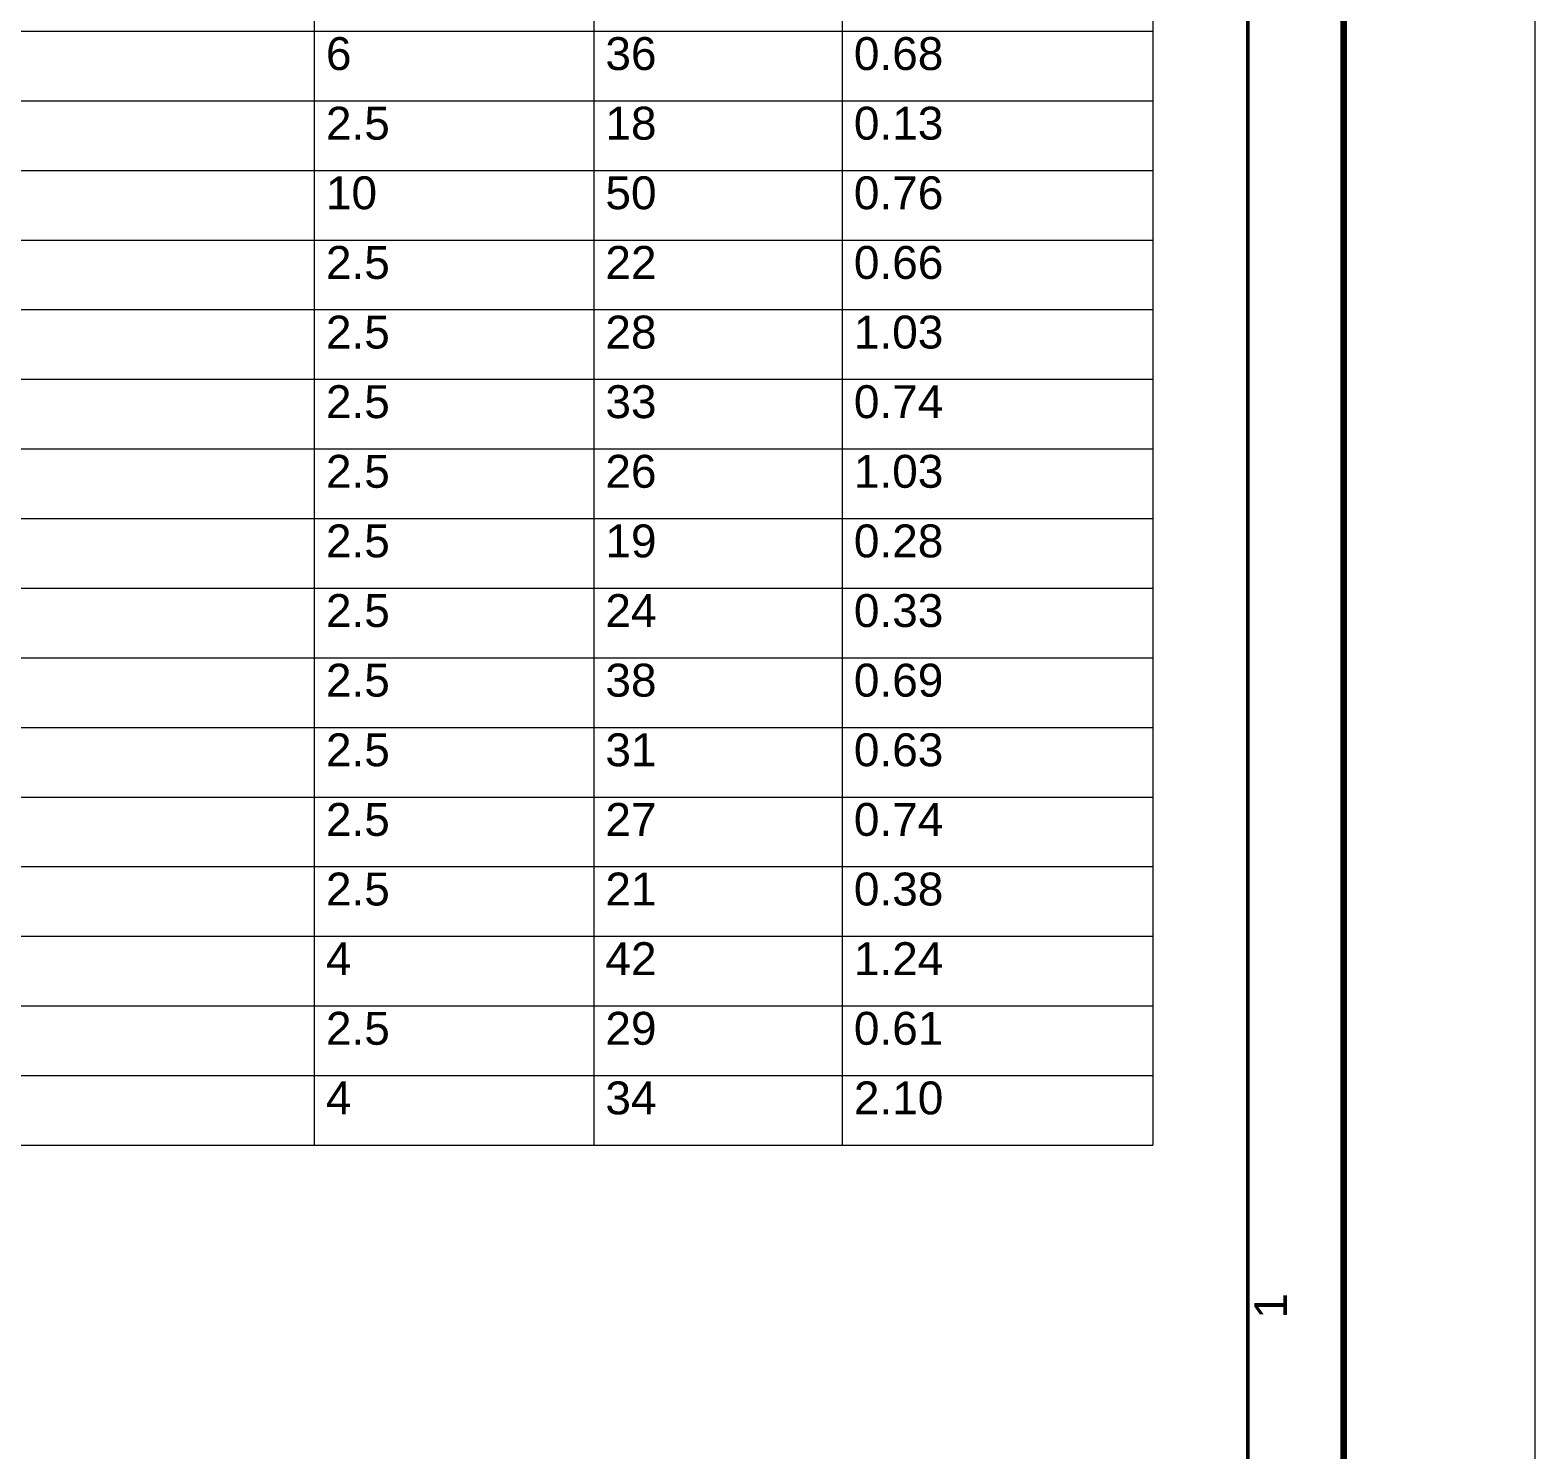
# Model space of a CAD drawing. Header units: millimetres. Extents: x 0 to 420, y 0 to 297.
# Drawn here: x 341.3 to 420, y 74.2 to 148.4 of the extents above; entities that cross this region are included whole.
import ezdxf
from ezdxf.enums import TextEntityAlignment as Align

# ---------------------------------------------------------------- set-up
doc = ezdxf.new("R2010")
doc.units = ezdxf.units.MM
doc.layers.add('291-E-DIAGRAMA', color=5, linetype='Continuous')
doc.layers.add('291-E-TEXTOS', color=7, linetype='Continuous')
doc.styles.add('ARIAL', font='arial.ttf')

msp = doc.modelspace()

# ---------------------------------------------------------------- linework, layer by layer
at = {"layer": '291-E-DIAGRAMA', "color": 7, "lineweight": 15}
for p, q in [((356.203, 276.988), (356.203, 90.155)), ((370.81, 276.988), (370.81, 90.155)), ((383.797, 276.988), (383.797, 90.155)), ((400.024, 276.988), (400.024, 90.155)), ((29.998, 148.389), (400.024, 148.389)), ((29.998, 144.749), (400.024, 144.749)), ((29.998, 141.109), (400.024, 141.109)), ((29.998, 137.47), (400.024, 137.47)), ((29.998, 133.83), (400.024, 133.83)), ((29.998, 130.191), (400.024, 130.191)), ((29.998, 126.551), (400.024, 126.551)), ((29.998, 122.911), (400.024, 122.911)), ((29.998, 119.272), (400.024, 119.272)), ((29.998, 115.632), (400.024, 115.632)), ((29.998, 111.993), (400.024, 111.993)), ((29.998, 108.353), (400.024, 108.353)), ((29.998, 104.713), (400.024, 104.713)), ((29.998, 101.074), (400.024, 101.074)), ((29.998, 97.434), (400.024, 97.434)), ((29.998, 93.795), (400.024, 93.795)), ((29.998, 90.155), (400.024, 90.155))]:
    msp.add_line(p, q, dxfattribs=at)
at = {"layer": '291-E-DIAGRAMA', "color": 7, "lineweight": 13}
msp.add_lwpolyline([(0, 297), (420, 297), (420, 0), (0, 0)], close=True, dxfattribs=at)
at = {"layer": '291-E-DIAGRAMA', "color": 7, "lineweight": 100}
msp.add_lwpolyline([(25, 287), (410, 287), (410, 10), (25, 10)], close=True, dxfattribs=at)
at = {"layer": '291-E-DIAGRAMA', "color": 7, "lineweight": 50}
msp.add_lwpolyline([(30, 282), (405, 282), (405, 15), (30, 15)], close=True, dxfattribs=at)

# ---------------------------------------------------------------- texts
at = {"layer": '291-E-TEXTOS', "color": 7, "style": 'ARIAL'}
for s, p in [('6', (356.81, 145.841)), ('36', (371.417, 145.841)), ('0.68', (384.404, 145.841)), ('2.5', (356.81, 142.201)), ('18', (371.417, 142.201)), ('0.13', (384.404, 142.201)), ('10', (356.81, 138.562)), ('50', (371.417, 138.562)), ('0.76', (384.404, 138.562)), ('2.5', (356.81, 134.922)), ('22', (371.417, 134.922)), ('0.66', (384.404, 134.922)), ('2.5', (356.81, 131.282)), ('28', (371.417, 131.282)), ('1.03', (384.404, 131.282)), ('2.5', (356.81, 127.643)), ('33', (371.417, 127.643)), ('0.74', (384.404, 127.643)), ('2.5', (356.81, 124.003)), ('26', (371.417, 124.003)), ('1.03', (384.404, 124.003)), ('2.5', (356.81, 120.364)), ('19', (371.417, 120.364)), ('0.28', (384.404, 120.364)), ('2.5', (356.81, 116.724)), ('24', (371.417, 116.724)), ('0.33', (384.404, 116.724)), ('2.5', (356.81, 113.084)), ('38', (371.417, 113.084)), ('0.69', (384.404, 113.084)), ('2.5', (356.81, 109.445)), ('31', (371.417, 109.445)), ('0.63', (384.404, 109.445)), ('2.5', (356.81, 105.805)), ('27', (371.417, 105.805)), ('0.74', (384.404, 105.805)), ('2.5', (356.81, 102.166)), ('21', (371.417, 102.166)), ('0.38', (384.404, 102.166)), ('4', (356.81, 98.526)), ('42', (371.417, 98.526)), ('1.24', (384.404, 98.526)), ('2.5', (356.81, 94.886)), ('29', (371.417, 94.886)), ('0.61', (384.404, 94.886)), ('4', (356.81, 91.247)), ('34', (371.417, 91.247)), ('2.10', (384.404, 91.247))]:
    msp.add_text(s, height=1.72, dxfattribs=at).set_placement(p, align=Align.BOTTOM_LEFT)
msp.add_text('1', height=1.7, rotation=90, dxfattribs=at).set_placement((407.55, 81.75), align=Align.BOTTOM_CENTER)

doc.saveas('drawing.dxf')
